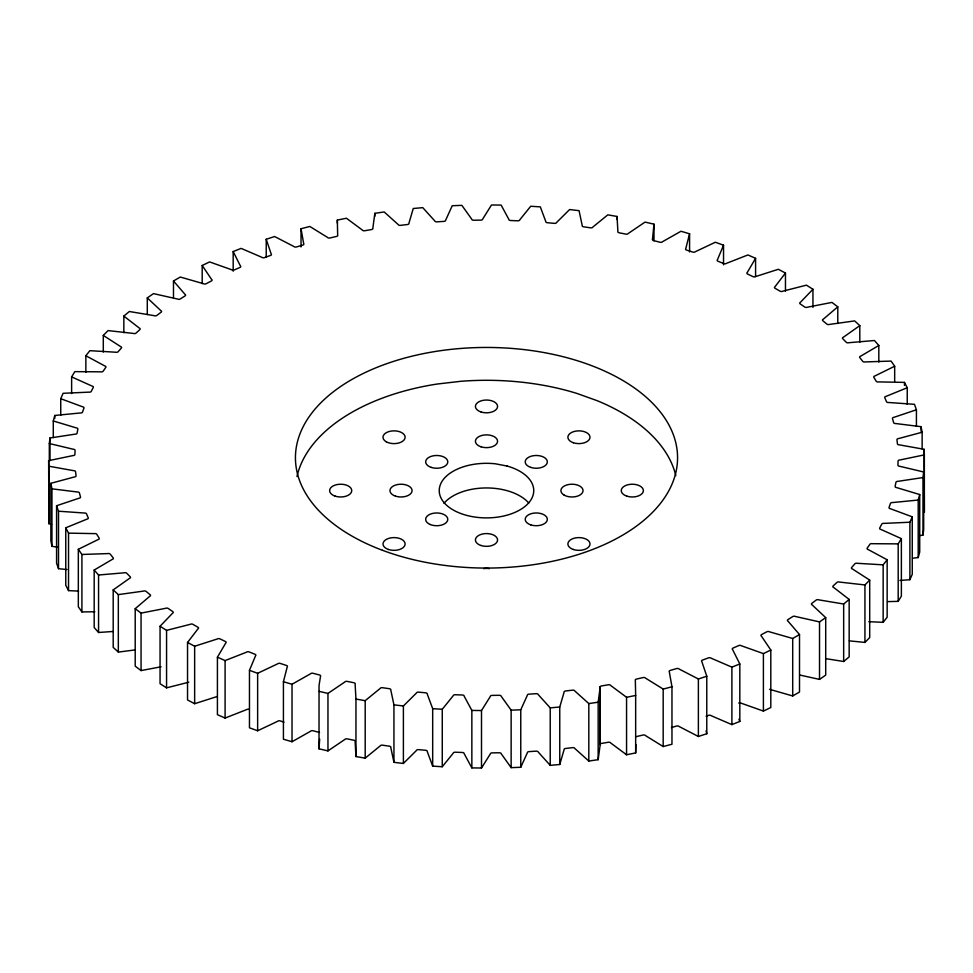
<?xml version="1.0" encoding="UTF-8"?>
<svg xmlns="http://www.w3.org/2000/svg" width="973" height="973" viewBox="0 0 973 973"><rect width="100%" height="100%" fill="white"/><g stroke="black" fill="none" stroke-linecap="round" stroke-linejoin="round"><path stroke-width="1.46" d="M653.99 224.179L652.506 239.078A1.91 1.107 0 0 0 653.479 240.538L659.986 242.241A1.91 1.107 0 0 0 662.516 241.705L680.978 231.258L689.577 233.788L685.795 248.553A1.91 1.107 0 0 0 686.524 250.049L692.752 252.092A1.91 1.107 0 0 0 695.354 251.691L715.362 242.241L723.535 245.196L717.466 259.706A1.91 1.107 0 0 0 717.977 261.238L723.851 263.586A1.91 1.107 0 0 0 726.515 263.33L747.909 254.95L755.583 258.319L747.288 272.464A1.91 1.107 0 0 0 747.556 274.009L753.041 276.66A1.91 1.107 0 0 0 755.729 276.527L778.351 269.29L785.466 273.048L775.007 286.707A1.91 1.107 0 0 0 775.031 288.263L780.091 291.182A1.91 1.107 0 0 0 782.791 291.195L806.435 285.15L812.942 289.261L800.402 302.323A1.91 1.107 0 0 0 800.183 303.88L804.768 307.042A1.91 1.107 0 0 0 807.456 307.2L831.939 302.408L837.789 306.836L823.28 319.193A1.91 1.107 0 0 0 822.817 320.725L826.892 324.118A1.91 1.107 0 0 0 829.543 324.41L854.671 320.908L859.804 325.627L843.433 337.181A1.91 1.107 0 0 0 842.74 338.689L846.267 342.277A1.91 1.107 0 0 0 848.87 342.703L874.435 340.514L878.814 345.476L860.716 356.142A1.91 1.107 0 0 0 859.791 357.602L862.747 361.36A1.91 1.107 0 0 0 865.277 361.92L891.086 361.068L894.674 366.237L874.995 375.919A1.91 1.107 0 0 0 873.839 377.317L876.199 381.221A1.91 1.107 0 0 0 878.631 381.903L904.464 382.389L907.237 387.728L886.135 396.352A1.91 1.107 0 0 0 884.773 397.689L886.512 401.703A1.91 1.107 0 0 0 888.823 402.506L914.486 404.33L916.42 409.779L894.065 417.283A1.91 1.107 0 0 0 892.496 418.548L893.615 422.623A1.91 1.107 0 0 0 895.78 423.547L921.054 426.685L922.136 432.231L898.711 438.531A1.91 1.107 0 0 0 896.948 439.711L897.434 443.834A1.91 1.107 0 0 0 899.453 444.868L924.131 449.307L924.35 454.877L900.037 459.949A1.91 1.107 0 0 0 898.091 461.032L897.933 465.155A1.91 1.107 0 0 0 899.794 466.298L923.681 471.99L923.036 477.548L898.03 481.331A1.91 1.107 0 0 0 895.938 482.316L895.136 486.427A1.91 1.107 0 0 0 896.802 487.643L919.716 494.552L918.208 500.061L892.715 502.542A1.91 1.107 0 0 0 890.477 503.406L889.042 507.456A1.91 1.107 0 0 0 890.502 508.757L912.26 516.833L909.901 522.233L884.129 523.377A1.91 1.107 0 0 0 881.757 524.131L879.701 528.084A1.91 1.107 0 0 0 880.966 529.47L901.375 538.628L898.188 543.883L872.343 543.7A1.91 1.107 0 0 0 869.862 544.321L867.198 548.152A1.91 1.107 0 0 0 868.244 549.587L887.145 559.767L883.156 564.839L857.444 563.318A1.91 1.107 0 0 0 854.878 563.817L851.63 567.49A1.91 1.107 0 0 0 852.445 568.974L869.704 580.09L864.936 584.943L839.565 582.085A1.91 1.107 0 0 0 836.926 582.45L833.131 585.941A1.91 1.107 0 0 0 833.703 587.473L849.161 599.429L843.664 604.014L818.84 599.867A1.91 1.107 0 0 0 816.165 600.086L811.835 603.369A1.91 1.107 0 0 0 812.175 604.914L825.712 617.636L819.521 621.905L795.44 616.493A1.91 1.107 0 0 0 792.74 616.566L787.911 619.619A1.91 1.107 0 0 0 788.008 621.175L799.514 634.542L792.703 638.483L769.546 631.842A1.91 1.107 0 0 0 766.846 631.781L761.567 634.566A1.91 1.107 0 0 0 761.421 636.123L770.811 650.037L763.404 653.601L741.377 645.78A1.91 1.107 0 0 0 738.702 645.586L733.01 648.091A1.91 1.107 0 0 0 732.633 649.636L739.821 663.975L731.891 667.137L711.166 658.222A1.91 1.107 0 0 0 708.526 657.882L702.47 660.083A1.91 1.107 0 0 0 701.849 661.604L706.775 676.247L698.383 678.996L679.13 669.035A1.91 1.107 0 0 0 676.563 668.573L670.19 670.446A1.91 1.107 0 0 0 669.327 671.917L671.966 686.768L663.185 689.079L645.549 678.157A1.91 1.107 0 0 0 643.068 677.561L636.427 679.093A1.91 1.107 0 0 0 635.345 680.528L635.661 695.452L626.563 697.288L610.691 685.503A1.91 1.107 0 0 0 608.307 684.773L601.46 685.965A1.91 1.107 0 0 0 600.159 687.327L600.159 744.807L598.164 759.682L588.811 761.044L574.836 748.492A1.91 1.107 0 0 0 572.574 747.641L565.568 748.468A1.91 1.107 0 0 0 564.06 749.769L559.755 764.486L550.231 765.35L538.264 752.117A1.91 1.107 0 0 0 536.135 751.156L529.032 751.618A1.91 1.107 0 0 0 527.33 752.834L520.762 767.271L511.141 767.648L501.277 753.844A1.91 1.107 0 0 0 499.307 752.774L492.156 752.871A1.91 1.107 0 0 0 490.283 753.99L481.501 768.025L471.856 767.904L464.17 753.649A1.91 1.107 0 0 0 462.382 752.482L455.242 752.202A1.91 1.107 0 0 0 453.199 753.224L442.265 766.748L432.681 766.128L427.244 751.533A1.91 1.107 0 0 0 425.639 750.28L418.572 749.636A1.91 1.107 0 0 0 416.383 750.548L403.394 763.452L393.943 762.333L390.793 747.519A1.91 1.107 0 0 0 389.395 746.182L382.462 745.172A1.91 1.107 0 0 0 380.127 745.963L365.191 758.149L355.96 756.544L355.121 741.633A1.91 1.107 0 0 0 353.929 740.234L347.179 738.872A1.91 1.107 0 0 0 344.734 739.529L327.962 750.901L319.01 748.821L319.047 685.515L320.494 676.442A1.91 1.107 0 0 0 319.521 674.982L313.014 673.28A1.91 1.107 0 0 0 310.484 673.815L292.022 684.262L283.423 681.732L287.205 666.967A1.91 1.107 0 0 0 286.476 665.471L280.248 663.428A1.91 1.107 0 0 0 277.646 663.841L257.638 673.292L249.465 670.324L255.534 655.814A1.91 1.107 0 0 0 255.023 654.282L249.149 651.934A1.91 1.107 0 0 0 246.485 652.202L225.091 660.582L217.417 657.201L225.712 643.068A1.91 1.107 0 0 0 225.444 641.511L219.959 638.872A1.91 1.107 0 0 0 217.271 638.993L194.649 646.23L187.534 642.472L197.993 628.826A1.91 1.107 0 0 0 197.969 627.269L192.909 624.338A1.91 1.107 0 0 0 190.209 624.338L166.565 630.37L160.059 626.259L172.598 613.197A1.91 1.107 0 0 0 172.817 611.652L168.232 608.478A1.91 1.107 0 0 0 165.544 608.332L141.061 613.112L135.211 608.684L149.72 596.327A1.91 1.107 0 0 0 150.183 594.795L146.108 591.402A1.91 1.107 0 0 0 143.457 591.11L118.329 594.612L113.196 589.893L129.567 578.339A1.91 1.107 0 0 0 130.26 576.843L126.733 573.243A1.91 1.107 0 0 0 124.13 572.817L98.565 575.007L94.186 570.044L112.284 559.39A1.91 1.107 0 0 0 113.209 557.918L110.253 554.16A1.91 1.107 0 0 0 107.723 553.601L81.914 554.464L78.327 549.295L98.005 539.614A1.91 1.107 0 0 0 99.161 538.203L96.801 534.299A1.91 1.107 0 0 0 94.369 533.618L68.536 533.131L65.763 527.792L86.865 519.181A1.91 1.107 0 0 0 88.227 517.831L86.488 513.829A1.91 1.107 0 0 0 84.177 513.014L58.514 511.202L56.58 505.741L78.935 498.249A1.91 1.107 0 0 0 80.504 496.972L79.385 492.897A1.91 1.107 0 0 0 77.22 491.973L51.946 488.835L50.864 483.301L74.289 476.989A1.91 1.107 0 0 0 76.052 475.809L75.566 471.686A1.91 1.107 0 0 0 73.547 470.652L48.869 466.213L48.65 460.655L72.963 455.583A1.91 1.107 0 0 0 74.909 454.488L75.067 450.365A1.91 1.107 0 0 0 73.206 449.234L49.319 443.53L49.964 437.984L74.97 434.189A1.91 1.107 0 0 0 77.062 433.204L77.864 429.105A1.91 1.107 0 0 0 76.198 427.877L53.284 420.968L54.792 415.471L80.285 412.978A1.91 1.107 0 0 0 82.523 412.114L83.958 408.064A1.91 1.107 0 0 0 82.498 406.763L60.74 398.699L63.099 393.299L88.871 392.143A1.91 1.107 0 0 0 91.243 391.389L93.299 387.436A1.91 1.107 0 0 0 92.034 386.062L71.625 376.904L74.812 371.637L100.657 371.832A1.91 1.107 0 0 0 103.138 371.2L105.802 367.368A1.91 1.107 0 0 0 104.756 365.933L85.855 355.753L89.844 350.681L115.556 352.202A1.91 1.107 0 0 0 118.122 351.715L121.37 348.03A1.91 1.107 0 0 0 120.555 346.546L103.296 335.43L108.064 330.589L133.435 333.435A1.91 1.107 0 0 0 136.074 333.07L139.869 329.579A1.91 1.107 0 0 0 139.297 328.059L123.839 316.091L129.336 311.506L154.16 315.666A1.91 1.107 0 0 0 156.835 315.434L161.165 312.151A1.91 1.107 0 0 0 160.825 310.606L147.288 297.896L153.479 293.615L177.56 299.039A1.91 1.107 0 0 0 180.26 298.954L185.089 295.901A1.91 1.107 0 0 0 184.992 294.345L173.486 280.978L180.297 277.037L203.454 283.69A1.91 1.107 0 0 0 206.154 283.739L211.433 280.954A1.91 1.107 0 0 0 211.579 279.397L202.189 265.495L209.596 261.919L231.623 269.74A1.91 1.107 0 0 0 234.298 269.935L239.99 267.429A1.91 1.107 0 0 0 240.367 265.884L233.179 251.557L241.109 248.383L261.834 257.298A1.91 1.107 0 0 0 264.474 257.638L270.53 255.437A1.91 1.107 0 0 0 271.151 253.929L266.225 239.273L274.617 236.524L293.87 246.485A1.91 1.107 0 0 0 296.437 246.96L302.81 245.074A1.91 1.107 0 0 0 303.673 243.603L301.034 228.752L309.815 226.454L327.451 237.363A1.91 1.107 0 0 0 329.932 237.971L336.573 236.427A1.91 1.107 0 0 0 337.655 235.004L337.339 220.08L346.437 218.232L362.309 230.017A1.91 1.107 0 0 0 364.693 230.747L371.54 229.567A1.91 1.107 0 0 0 372.841 228.193L374.836 213.318L384.189 211.956L398.164 224.508A1.91 1.107 0 0 0 400.426 225.359L407.432 224.532A1.91 1.107 0 0 0 408.94 223.231L413.245 208.514L422.769 207.65L434.736 220.883A1.91 1.107 0 0 0 436.865 221.844L443.968 221.382A1.91 1.107 0 0 0 445.67 220.166L452.238 205.729L461.859 205.352L471.723 219.156A1.91 1.107 0 0 0 473.693 220.226L480.844 220.129A1.91 1.107 0 0 0 482.717 219.01L491.499 204.975L501.144 205.096L508.83 219.351A1.91 1.107 0 0 0 510.618 220.518L517.758 220.798A1.91 1.107 0 0 0 519.801 219.776L530.735 206.252L540.319 206.872L545.756 221.467A1.91 1.107 0 0 0 547.361 222.72L554.428 223.364A1.91 1.107 0 0 0 556.617 222.452L569.606 209.548L579.057 210.667L582.207 225.481A1.91 1.107 0 0 0 583.605 226.818L590.538 227.828A1.91 1.107 0 0 0 592.873 227.037L607.809 214.851L617.04 216.456L617.879 231.367A1.91 1.107 0 0 0 619.071 232.766L625.821 234.128A1.91 1.107 0 0 0 628.266 233.471L645.038 222.099L653.99 224.179L653.99 240.818M319.01 748.821L319.667 739.103M600.159 744.807A1.91 1.107 0 0 1 601.46 743.433L608.307 742.253A1.91 1.107 0 0 1 610.691 742.983L626.563 754.768L635.661 752.92L635.868 744.503M600.159 687.327L598.164 702.214L598.164 759.682M918.913 535.782L923.036 535.016L923.681 529.47L923.681 471.99M912.577 558.259L918.208 557.529L919.716 552.032L919.716 494.552M559.755 764.486L559.755 707.006L564.06 692.29A1.91 1.107 0 0 1 565.568 690.988L572.574 690.161A1.91 1.107 0 0 1 574.836 691.012L588.811 703.576L598.164 702.214M899.891 580.467L909.901 579.701L912.26 574.301L912.26 516.833M520.762 767.271L520.762 709.791L527.33 695.354A1.91 1.107 0 0 1 529.032 694.15L536.135 693.688A1.91 1.107 0 0 1 538.264 694.649L550.231 707.882L550.231 765.35M888.106 601.606L898.188 601.363L901.375 596.096L901.375 538.628M481.501 768.025L481.501 710.558L490.283 696.51A1.91 1.107 0 0 1 492.156 695.391L499.307 695.306A1.91 1.107 0 0 1 501.277 696.376L511.141 710.168L511.141 767.648M868.816 621.698L883.156 622.319L887.145 617.247L887.145 559.767M442.265 766.748L442.265 709.281L453.199 695.744A1.91 1.107 0 0 1 455.242 694.734L462.382 695.014A1.91 1.107 0 0 1 464.17 696.182L471.856 710.424L471.856 767.904M849.344 640.866L864.936 642.411L869.704 637.57L869.704 580.09M319.01 691.341L327.962 693.421L344.734 682.061A1.91 1.107 0 0 1 347.179 681.392L353.929 682.754A1.91 1.107 0 0 1 355.121 684.153L355.96 699.076L365.191 700.669L380.127 688.495A1.91 1.107 0 0 1 382.462 687.704L389.395 688.714A1.91 1.107 0 0 1 390.793 690.039L393.943 704.853L403.394 705.972L416.383 693.068A1.91 1.107 0 0 1 418.572 692.156L425.639 692.8A1.91 1.107 0 0 1 427.244 694.065L432.681 708.648L432.681 766.128M825.651 658.624L843.664 661.494L849.161 656.909L849.161 599.429M799.782 675.043L819.521 679.385L825.712 675.104L825.712 617.636M769.546 689.31L792.703 695.963L799.514 692.022L799.514 634.542M283.423 681.732L283.423 739.212L292.022 741.742L310.484 731.295A1.91 1.107 0 0 1 313.014 730.759L319.521 732.462M738.702 703.065A1.91 1.107 0 0 1 741.377 703.26L763.404 711.081L770.811 707.505L770.811 650.037M249.465 670.324L249.465 727.804L257.638 730.759L277.646 721.309A1.91 1.107 0 0 1 280.248 720.908L283.982 722.136M706.106 716.237L708.526 715.362A1.91 1.107 0 0 1 711.166 715.702L731.891 724.617L739.821 721.443L739.821 663.975M217.417 657.201L217.417 714.681L225.091 718.05L246.485 709.67A1.91 1.107 0 0 1 249.149 709.414M217.271 696.473L194.649 703.71L187.534 699.952L187.534 642.472M671.455 727.549L676.563 726.04A1.91 1.107 0 0 1 679.13 726.515L698.383 736.476L706.775 733.727L706.775 676.247M188.786 682.207L166.565 687.85L160.059 683.739L160.059 626.259M635.624 736.914A1.91 1.107 0 0 1 636.427 736.573L643.068 735.029A1.91 1.107 0 0 1 645.549 735.637L663.185 746.546L671.966 744.248L671.966 686.768M161.117 666.773L141.061 670.592L135.211 666.164L135.211 608.684M135.162 649.915L118.329 652.092L113.196 647.373L113.196 589.893M112.844 631.489L98.565 632.486L94.186 627.524L94.186 570.044M550.231 707.882L559.755 707.006M94.868 611.762L81.914 611.932L78.327 606.763L78.327 549.295M511.141 710.168L520.762 709.791M471.856 710.424L481.501 710.558M65.763 527.792L65.763 585.272L68.536 590.611L78.594 591.11M432.681 708.648L442.265 709.281M56.58 505.741L56.58 563.221L58.514 568.67L67.028 569.546M50.864 483.301L50.864 540.769L51.946 546.315L57.504 547.179M48.65 460.655L48.869 523.693L51.569 524.277M738.908 719.181L739.821 721.443M706.082 730.845L706.775 733.727M924.35 454.877L924.35 512.345L924.131 449.307M923.036 477.548L923.036 535.016M922.136 432.231L922.136 448.869M921.054 426.685L921.054 431.234M918.208 500.061L918.208 557.529M916.42 409.779L916.42 426.417M909.901 522.233L909.901 579.701M907.237 387.728L907.237 404.367M904.464 382.389L904.464 385.417M898.188 543.883L898.188 601.363M894.674 366.237L894.674 381.355M883.156 564.839L883.156 622.319M878.814 345.476L878.814 362.114M864.936 584.943L864.936 642.411M859.804 325.627L859.804 342.265M843.664 604.014L843.664 661.494M837.789 306.836L837.789 323.474M819.521 621.905L819.521 679.385M812.942 289.261L812.942 307.419M792.703 638.483L792.703 695.963M785.466 273.048L785.466 291.207M763.404 653.601L763.404 711.081M755.583 258.319L755.583 276.478M731.891 667.137L731.891 724.617M723.535 245.196L723.535 264.863M698.383 678.996L698.383 736.476M689.577 233.788L689.577 251.934M663.185 689.079L663.185 746.546M635.661 695.452L635.661 752.92M626.563 697.288L626.563 754.768M617.04 216.456L617.04 219.472M600.134 686.756L600.134 744.236M588.811 703.576L588.811 761.044M403.394 705.972L403.394 763.452M393.943 704.853L393.943 762.333M374.836 213.318L374.836 216.334M365.191 700.669L365.191 758.149M355.96 699.076L355.96 756.544M337.339 220.08L337.339 223.097M327.962 693.421L327.962 750.901M301.034 228.752L301.034 246.899M292.022 684.262L292.022 741.742M266.225 239.273L266.225 257.419M257.638 673.292L257.638 730.759M233.179 251.557L233.179 271.212M225.091 660.582L225.091 718.05M202.189 265.495L202.189 283.642M194.649 646.23L194.649 703.71M173.486 280.978L173.486 297.616M166.565 630.37L166.565 687.85M147.288 297.896L147.288 314.534M141.061 613.112L141.061 670.592M123.839 316.091L123.839 332.73M118.329 594.612L118.329 652.092M103.296 335.43L103.296 352.068M98.565 575.007L98.565 632.486M85.855 355.753L85.855 372.391M81.914 554.464L81.914 611.932M71.625 376.904L71.625 393.542M68.536 533.131L68.536 590.611M60.74 398.699L60.74 415.337M58.514 511.202L58.514 568.67M54.792 415.471L54.792 418.487M53.284 420.968L53.284 437.607M51.946 488.835L51.946 546.315M49.964 437.984L49.964 460.667M49.319 443.53L49.319 460.168M48.869 466.213L48.869 523.693M296.984 476.563A191.073 110.314 0 0 1 437.035 384.055L460.557 381.319A191.073 110.314 0 0 1 576.77 393.384L597.167 400.681A191.073 110.314 0 0 1 675.797 475.627M483.642 568.621A11.068 6.385 0 0 1 489.358 568.621M443.98 503.321A47.263 27.293 0 0 1 486.196 487.947A47.263 27.293 0 0 1 528.753 503.017M507.14 466.055L495.427 463.805A47.263 27.293 0 0 0 440.66 497.264A47.263 27.293 0 0 0 516.31 511.774A47.263 27.293 0 0 0 507.14 466.055M382.45 550.28A191.073 110.314 0 0 0 677.305 463.525A191.073 110.314 0 0 0 399.745 359.475A191.073 110.314 0 0 0 382.45 550.28M480.966 411.956A11.068 6.385 0 0 0 497.568 406.422A11.068 6.385 0 0 0 480.966 400.888A11.068 6.385 0 0 0 480.966 411.956M480.966 446.789A11.068 6.385 0 0 0 497.568 441.256A11.068 6.385 0 0 0 480.966 435.722A11.068 6.385 0 0 0 480.966 446.789M530.747 467.393A11.068 6.385 0 0 0 547.337 461.871A11.068 6.385 0 0 0 530.747 456.337A11.068 6.385 0 0 0 530.747 467.393M573.413 442.764A11.068 6.385 0 0 0 590.003 437.23A11.068 6.385 0 0 0 573.413 431.708A11.068 6.385 0 0 0 573.413 442.764M564.158 495.123A11.068 6.385 0 0 0 582.669 492.253A11.068 6.385 0 0 0 569.12 484.432A11.068 6.385 0 0 0 564.158 495.123M626.782 496.133A11.068 6.385 0 0 0 643.372 490.611A11.068 6.385 0 0 0 626.782 485.077A11.068 6.385 0 0 0 626.782 496.133M530.747 524.873A11.068 6.385 0 0 0 547.337 519.339A11.068 6.385 0 0 0 530.747 513.817A11.068 6.385 0 0 0 530.747 524.873M573.413 549.502A11.068 6.385 0 0 0 590.003 543.98A11.068 6.385 0 0 0 573.413 538.446A11.068 6.385 0 0 0 573.413 549.502M480.966 545.488A11.068 6.385 0 0 0 497.568 539.954A11.068 6.385 0 0 0 480.966 534.42A11.068 6.385 0 0 0 480.966 545.488M430.175 524.496A11.068 6.385 0 0 0 447.714 520.044A11.068 6.385 0 0 0 432.267 513.501A11.068 6.385 0 0 0 430.175 524.496M388.531 549.502A11.068 6.385 0 0 0 405.121 543.98A11.068 6.385 0 0 0 388.531 538.446A11.068 6.385 0 0 0 388.531 549.502M395.488 496.133A11.068 6.385 0 0 0 412.078 490.611A11.068 6.385 0 0 0 395.488 485.077A11.068 6.385 0 0 0 395.488 496.133M335.15 496.133A11.068 6.385 0 0 0 351.752 490.611A11.068 6.385 0 0 0 335.15 485.077A11.068 6.385 0 0 0 335.15 496.133M386.232 441.754A11.068 6.385 0 0 0 404.744 438.884A11.068 6.385 0 0 0 391.195 431.063A11.068 6.385 0 0 0 386.232 441.754M431.197 467.393A11.068 6.385 0 0 0 447.787 461.871A11.068 6.385 0 0 0 431.197 456.337A11.068 6.385 0 0 0 431.197 467.393"/></g></svg>
